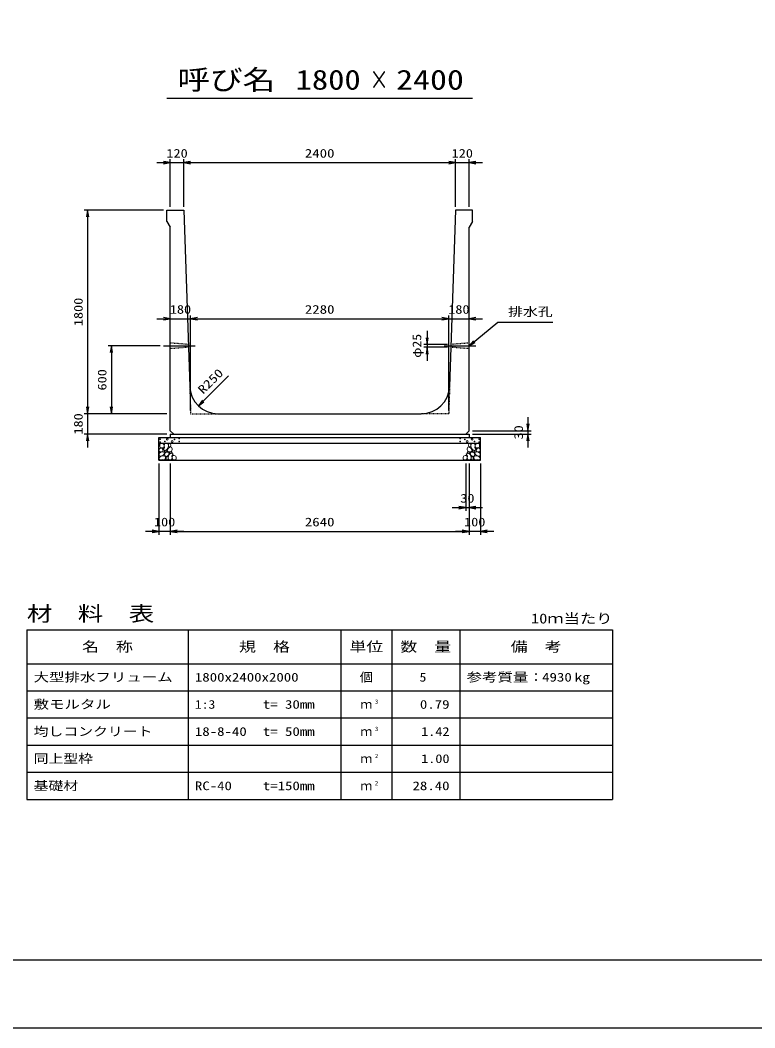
# Model space of a CAD drawing. Units: millimetres at full size. Extents: x 0 to 25230, y 0 to 17820.
# Drawn here: x 8469 to 14960, y 0 to 8910 of the extents above; entities that cross this region are included whole.
import ezdxf
from ezdxf.enums import TextEntityAlignment as Align

# ---------------------------------------------------------------- set-up
doc = ezdxf.new("R2010")
doc.units = ezdxf.units.MM
doc.linetypes.add('CHAIN', pattern=[18.5, 12, -1.5, 3.5, -1.5])
doc.linetypes.add('DASHED_SPACED', pattern=[12, 6, -6])
for name, color, linetype, lineweight in [('0_2', 7, 'Continuous', 25), ('D-BMK', 2, 'CHAIN', 25), ('D-DCR-HCHn', 4, 'Continuous', 9), ('D-MTR-FRAM', 7, 'Continuous', 25), ('D-MTR-LINE', 7, 'Continuous', 25), ('D-STR-DIM', 7, 'Continuous', 25), ('D-STR-STRn', 1, 'Continuous', 25), ('D-TTL', 2, 'Continuous', 25), ('D-TTL-TXT', 7, 'Continuous', 25)]:
    doc.layers.add(name, color=color, linetype=linetype, lineweight=lineweight)
doc.layers.add('D-MTR', color=7, linetype='Continuous')
doc.layers.add('D-MTR-TXT', color=7, linetype='Continuous')
doc.styles.add('ＭＳ ゴシック', font='')
doc.styles.get('ＭＳ ゴシック').set_extended_font_data('MS Gothic')

# ---------------------------------------------------------------- blocks, each defined once
blk = doc.blocks.new('open_arrow')
at = {"color": 0, "linetype": 'Continuous', "lineweight": -2}
blk.add_lwpolyline([(7.5, 1.25), (0, 0), (7.5, -1.25)], dxfattribs=at)

msp = doc.modelspace()

# ---------------------------------------------------------------- linework, layer by layer
at = {"layer": '0_2'}
for p, q in [((9705, 6030), (9245, 6030)), ((9275, 6030), (9275, 5430)), ((9765, 5430), (9245, 5430))]:
    msp.add_line(p, q, dxfattribs=at)
at = {"layer": 'D-BMK'}
for p, q in [((9735, 6030), (10015, 6030)), ((12215, 6030), (12495, 6030))]:
    msp.add_line(p, q, dxfattribs=at)
at = {"layer": 'D-DCR-HCHn'}
for points in [[(9700.46, 5120.356), (9695.26, 5104.753), (9702.194, 5094.352), (9719.53, 5092.618), (9731.366, 5097.699), (9726.464, 5109.954), (9729.932, 5116.889), (9722.997, 5123.823), (9712.596, 5127.29)], [(9733.366, 5062.757), (9746.208, 5082.019), (9744.603, 5086.834), (9726.946, 5091.65), (9710.894, 5090.045), (9699.658, 5080.414), (9698.052, 5069.177), (9699.658, 5057.941), (9712.499, 5054.731)], [(9733.399, 5163.696), (9717.796, 5167.163), (9703.928, 5160.228), (9702.194, 5144.626), (9705.661, 5132.491), (9722.997, 5127.29), (9735.132, 5127.29), (9740.333, 5135.958), (9740.333, 5155.028)], [(9747.267, 5165.429), (9742.067, 5149.827), (9743.8, 5132.491), (9731.665, 5113.421), (9747.267, 5104.753), (9764.603, 5113.421), (9775.005, 5127.29), (9778.472, 5149.827), (9775.005, 5161.962), (9764.603, 5167.163)], [(9750.735, 5104.753), (9742.067, 5097.819), (9745.534, 5092.618), (9757.669, 5092.618), (9762.87, 5094.352), (9766.337, 5101.286), (9761.136, 5106.487)], [(9778.311, 5062.757), (9786.337, 5082.019), (9779.916, 5090.045), (9760.654, 5090.045), (9752.628, 5086.834), (9744.603, 5075.598), (9744.603, 5065.967), (9752.628, 5053.125), (9762.259, 5051.52)], [(9776.739, 5123.823), (9768.071, 5103.02), (9775.005, 5094.352), (9795.808, 5094.352), (9804.476, 5097.819), (9813.144, 5109.954), (9813.144, 5120.356), (9804.476, 5134.224), (9794.074, 5135.958)], [(9805.599, 5024.232), (9810.415, 5038.679), (9808.81, 5054.731), (9820.046, 5072.388), (9805.599, 5080.414), (9789.548, 5072.388), (9779.916, 5059.546), (9776.706, 5038.679), (9779.916, 5027.443), (9789.548, 5022.627)], [(9780.206, 5161.962), (9780.206, 5141.159), (9788.874, 5135.958), (9797.542, 5141.159), (9799.275, 5153.294), (9797.542, 5163.696), (9785.407, 5167.163)], [(9802.389, 5080.414), (9810.415, 5086.834), (9807.204, 5091.65), (9795.968, 5091.65), (9791.153, 5090.045), (9787.942, 5083.624), (9792.758, 5078.808)], [(12424.401, 5024.232), (12419.585, 5038.679), (12421.19, 5054.731), (12409.954, 5072.388), (12424.401, 5080.414), (12440.452, 5072.388), (12450.084, 5059.546), (12453.294, 5038.679), (12450.084, 5027.443), (12440.452, 5022.627)], [(12453.261, 5123.823), (12461.929, 5103.02), (12454.995, 5094.352), (12434.192, 5094.352), (12425.524, 5097.819), (12416.856, 5109.954), (12416.856, 5120.356), (12425.524, 5134.224), (12435.926, 5135.958)], [(12427.611, 5080.414), (12419.585, 5086.834), (12422.796, 5091.65), (12434.032, 5091.65), (12438.847, 5090.045), (12442.058, 5083.624), (12437.242, 5078.808)], [(12449.794, 5161.962), (12449.794, 5141.159), (12441.126, 5135.958), (12432.458, 5141.159), (12430.725, 5153.294), (12432.458, 5163.696), (12444.593, 5167.163)], [(12451.689, 5062.757), (12443.663, 5082.019), (12450.084, 5090.045), (12469.346, 5090.045), (12477.372, 5086.834), (12485.397, 5075.598), (12485.397, 5065.967), (12477.372, 5053.125), (12467.741, 5051.52)], [(12482.733, 5165.429), (12487.933, 5149.827), (12486.2, 5132.491), (12498.335, 5113.421), (12482.733, 5104.753), (12465.397, 5113.421), (12454.995, 5127.29), (12451.528, 5149.827), (12454.995, 5161.962), (12465.397, 5167.163)], [(12479.265, 5104.753), (12487.933, 5097.819), (12484.466, 5092.618), (12472.331, 5092.618), (12467.13, 5094.352), (12463.663, 5101.286), (12468.864, 5106.487)], [(12496.634, 5062.757), (12483.792, 5082.019), (12485.397, 5086.834), (12503.054, 5091.65), (12519.106, 5090.045), (12530.342, 5080.414), (12531.948, 5069.177), (12530.342, 5057.941), (12517.501, 5054.731)], [(12496.601, 5163.696), (12512.204, 5167.163), (12526.072, 5160.228), (12527.806, 5144.626), (12524.339, 5132.491), (12507.003, 5127.29), (12494.868, 5127.29), (12489.667, 5135.958), (12489.667, 5155.028)], [(12529.54, 5120.356), (12534.74, 5104.753), (12527.806, 5094.352), (12510.47, 5092.618), (12498.634, 5097.699), (12503.536, 5109.954), (12500.068, 5116.889), (12507.003, 5123.823), (12517.404, 5127.29)], [(9739.787, 5022.627), (9751.023, 5027.443), (9754.234, 5043.494), (9747.813, 5054.731), (9736.577, 5057.941), (9722.13, 5056.336), (9706.078, 5049.915), (9698.052, 5040.284), (9698.052, 5029.048), (9702.868, 5022.627), (9722.13, 5024.232)], [(9775.101, 5027.443), (9775.101, 5046.705), (9767.075, 5051.52), (9759.049, 5046.705), (9757.444, 5035.469), (9759.049, 5025.837), (9770.285, 5022.627)], [(9818.441, 5025.837), (9832.887, 5022.627), (9845.729, 5029.048), (9847.334, 5043.494), (9844.124, 5054.731), (9828.072, 5059.546), (9816.836, 5059.546), (9812.02, 5051.52), (9812.02, 5033.863)], [(12411.559, 5025.837), (12397.113, 5022.627), (12384.271, 5029.048), (12382.666, 5043.494), (12385.876, 5054.731), (12401.928, 5059.546), (12413.164, 5059.546), (12417.98, 5051.52), (12417.98, 5033.863)], [(12454.899, 5027.443), (12454.899, 5046.705), (12462.925, 5051.52), (12470.951, 5046.705), (12472.556, 5035.469), (12470.951, 5025.837), (12459.715, 5022.627)], [(12490.213, 5022.627), (12478.977, 5027.443), (12475.766, 5043.494), (12482.187, 5054.731), (12493.423, 5057.941), (12507.87, 5056.336), (12523.922, 5049.915), (12531.948, 5040.284), (12531.948, 5029.048), (12527.132, 5022.627), (12507.87, 5024.232)]]:
    msp.add_lwpolyline(points, close=True, dxfattribs=at)
for centre, radius in [((9705.727, 5203.955), 3), ((9706.869, 5178.91), 3), ((9747.292, 5185.752), 3), ((9768.336, 5203.955), 7.5), ((9811.664, 5184.961), 7.5), ((9832.708, 5203.164), 3), ((9873.131, 5210.006), 3), ((9874.273, 5184.961), 3), ((12355.727, 5184.961), 3), ((12356.869, 5210.006), 3), ((12397.292, 5203.164), 3), ((12418.336, 5184.961), 7.5), ((12461.664, 5203.955), 7.5), ((12482.708, 5185.752), 3), ((12523.131, 5178.91), 3), ((12524.273, 5203.955), 3)]:
    msp.add_circle(centre, radius, dxfattribs=at)
at = {"layer": 'D-MTR-FRAM'}
for p, q in [((8527.5, 3520), (13702.5, 3520)), ((8527.5, 3520), (8527.5, 2020)), ((13702.5, 3520), (13702.5, 2020)), ((8527.5, 2020), (13702.5, 2020))]:
    msp.add_line(p, q, dxfattribs=at)
at = {"layer": 'D-MTR-LINE'}
for p, q in [((9952.5, 3520), (9952.5, 2020)), ((11302.5, 3520), (11302.5, 2020)), ((11752.5, 3520), (11752.5, 2020)), ((12352.5, 3520), (12352.5, 2020)), ((8527.5, 3220), (13702.5, 3220)), ((8527.5, 2980), (13702.5, 2980)), ((8527.5, 2740), (13702.5, 2740)), ((8527.5, 2500), (13702.5, 2500)), ((8527.5, 2260), (13702.5, 2260))]:
    msp.add_line(p, q, dxfattribs=at)
at = {"layer": 'D-STR-DIM'}
for p, q in [((9795, 7260), (9795, 7680)), ((9915, 7260), (9915, 7680)), ((9915, 7260), (9915, 7680)), ((12315, 7260), (12315, 7680)), ((12315, 7260), (12315, 7680)), ((12435, 7260), (12435, 7680)), ((9675, 7650), (10035, 7650)), ((9915, 7650), (12315, 7650)), ((12195, 7650), (12555, 7650)), ((9735, 7230), (9035, 7230)), ((9065, 7230), (9065, 5430)), ((9675, 6270), (10095, 6270)), ((9975, 5460), (9975, 6300)), ((9975, 5460), (9975, 6300)), ((9975, 6270), (12255, 6270)), ((12135, 6270), (12555, 6270)), ((12255, 5460), (12255, 6300)), ((12255, 5460), (12255, 6300)), ((12065, 6162.5), (12065, 5897.5)), ((12245.417, 6042.5), (12035, 6042.5)), ((12244.583, 6017.5), (12035, 6017.5)), ((10042.998, 5500.303), (10308.163, 5765.468)), ((9065, 5550), (9065, 5130)), ((9765, 5430), (9035, 5430)), ((9765, 5430), (9035, 5430)), ((12955, 5400), (12955, 5130)), ((12465, 5280), (12985, 5280)), ((9765, 5250), (9035, 5250)), ((12465, 5250), (12985, 5250)), ((9695, 4990), (9695, 4360)), ((9795, 4990), (9795, 4360)), ((9795, 4990), (9795, 4360)), ((12405, 4990), (12405, 4570)), ((12435, 4990), (12435, 4360)), ((12435, 4990), (12435, 4360)), ((12435, 4990), (12435, 4570)), ((12535, 4990), (12535, 4360)), ((12285, 4600), (12555, 4600)), ((9915, 4390), (9575, 4390)), ((9795, 4390), (12435, 4390)), ((12655, 4390), (12315, 4390))]:
    msp.add_line(p, q, dxfattribs=at)
msp.add_lwpolyline([(12435, 6030), (12690, 6240), (12750, 6240), (13174.416, 6240)], dxfattribs=at)
at = {"layer": 'D-STR-STRn'}
for p, q in [((9765, 7230), (9915, 7230)), ((9765, 7130), (9765, 7230)), ((9915, 7230), (9966.944, 5671.671)), ((12315, 7230), (12263.056, 5671.671)), ((12465, 7230), (12315, 7230)), ((12465, 7130), (12465, 7230)), ((9765, 7130), (9795, 7080)), ((12465, 7130), (12435, 7080)), ((9795, 5280), (9795, 7080)), ((12435, 5280), (12435, 7080)), ((10216.806, 5430), (12013.194, 5430)), ((9795, 5280), (9825, 5250)), ((12435, 5280), (12405, 5250)), ((9695, 5020), (9695, 5220)), ((9695, 5220), (12535, 5220)), ((9695, 5170), (12535, 5170)), ((9795, 5250), (12435, 5250)), ((9795, 5250), (9795, 5220)), ((12435, 5250), (12435, 5220)), ((12535, 5020), (12535, 5220)), ((9695, 5020), (12535, 5020))]:
    msp.add_line(p, q, dxfattribs=at)
at = {"layer": 'D-STR-STRn', "color": 2, "linetype": 'DASHED_SPACED'}
for p, q in [((9954.583, 6042.5), (9795, 6055)), ((9955.417, 6017.5), (9795, 6005)), ((12435, 6005), (12274.583, 6017.5)), ((12435, 6055), (12275.417, 6042.5)), ((9966.944, 5671.671), (9975, 5430)), ((12263.056, 5671.671), (12255, 5430)), ((9975, 5430), (10216.806, 5430)), ((12255, 5430), (12013.194, 5430))]:
    msp.add_line(p, q, dxfattribs=at)
at = {"layer": 'D-STR-STRn'}
for centre, start, end in [((10216.806, 5680), 181.90915, 270), ((12013.194, 5680), 270, 358.09085)]:
    msp.add_arc(centre, 250, start, end, dxfattribs=at)
at = {"layer": 'D-TTL'}
for points in [[(0, 0), (25230, 0), (25230, 17820), (0, 17820)], [(600, 600), (24630, 600), (24630, 17220), (600, 17220)]]:
    msp.add_lwpolyline(points, close=True, dxfattribs=at)
at = {"layer": 'D-TTL-TXT'}
msp.add_line((9765, 8220), (12465, 8220), dxfattribs=at)

# ---------------------------------------------------------------- block references
at = {"layer": '0_2', "xscale": 8, "yscale": 8}
for p, rotation in [((9275, 6030), 270), ((9275, 5430), 90)]:
    msp.add_blockref('open_arrow', p, dxfattribs=dict(at, rotation=rotation))
at = {"layer": 'D-STR-DIM', "xscale": 8, "yscale": 8}
for p, rotation in [((9795, 7650), 180), ((12315, 7650), 180), ((12315, 7650), 180), ((9065, 7230), 270), ((9795, 6270), 180), ((12255, 6270), 180), ((12255, 6270), 180), ((12065, 6042.5), 90), ((12435, 6030), 39.5), ((12065, 6017.5), 270), ((10042.998, 5500.303), 45), ((9065, 5430), 90), ((9065, 5430), 90), ((12955, 5280), 90), ((9065, 5250), 270), ((12955, 5250), 270), ((12405, 4600), 180), ((9695, 4390), 180), ((12435, 4390), 180), ((12435, 4390), 180)]:
    msp.add_blockref('open_arrow', p, dxfattribs=dict(at, rotation=rotation))
for p in [(9915, 7650), (9915, 7650), (12435, 7650), (9975, 6270), (9975, 6270), (12435, 6270), (12435, 4600), (9795, 4390), (9795, 4390), (12535, 4390)]:
    msp.add_blockref('open_arrow', p, dxfattribs=at)

# ---------------------------------------------------------------- texts
at = {"layer": '0_2', "style": 'ＭＳ ゴシック', "width": 1.2}
msp.add_text('600', height=76.98, rotation=90, dxfattribs=at).set_placement((9192.5, 5730), align=Align.MIDDLE_CENTER)
at = {"layer": 'D-MTR', "style": 'ＭＳ ゴシック', "width": 1.25}
msp.add_text('材\u3000料\u3000表', height=132, dxfattribs=at).set_placement((8527.5, 3556), align=Align.BOTTOM_LEFT)
at = {"layer": 'D-MTR', "style": 'ＭＳ ゴシック', "width": 1.2}
msp.add_text('10ｍ当たり', height=87.98, dxfattribs=at).set_placement((13702.5, 3549), align=Align.BOTTOM_RIGHT)
at = {"layer": 'D-MTR-TXT', "style": 'ＭＳ ゴシック'}
for s, height, width, p in [('名\u3000称', 87.98, 1.25, (9240, 3370)), ('規\u3000格', 87.98, 1.25, (10627.5, 3370)), ('単位', 87.98, 1.25, (11527.5, 3370)), ('数\u3000量', 87.98, 1.25, (12052.5, 3370)), ('備\u3000考', 87.98, 1.25, (13027.5, 3370)), ('個', 76.98, 1.1, (11527.5, 3100))]:
    msp.add_text(s, height=height, dxfattribs=dict(at, width=width)).set_placement(p, align=Align.MIDDLE_CENTER)
for s, width, p in [('大型排水フリューム', 1.3, (8587.5, 3100)), ('1800x2400x2000', 1.25, (10012.5, 3100)), ('参考質量：    kg', 1.3, (12412.5, 3100)), ('敷モルタル', 1.3, (8587.5, 2860)), ('1:3', 1.15, (10012.5, 2860)), ('t= 30mm', 1.25, (10612.5, 2860)), ('均しコンクリート', 1.25, (8587.5, 2620)), ('18-8-40', 1.25, (10012.5, 2620)), ('t= 50mm', 1.25, (10612.5, 2620)), ('同上型枠', 1.25, (8587.5, 2380)), ('基礎材', 1.25, (8587.5, 2140)), ('RC-40', 1.25, (10012.5, 2140)), ('t=150mm', 1.25, (10612.5, 2140))]:
    msp.add_text(s, height=76.98, dxfattribs=dict(at, width=width)).set_placement(p, align=Align.MIDDLE_LEFT)
for s, width, p in [('5', 1.15, (12057.83, 3100)), ('4930', 1.25, (13342.5, 3100)), ('0.79', 1.25, (12262.5, 2860)), ('1.42', 1.2, (12262.5, 2620)), ('1.00', 1.2, (12262.5, 2380)), ('28.40', 1.25, (12262.5, 2140))]:
    msp.add_text(s, height=76.98, dxfattribs=dict(at, width=width)).set_placement(p, align=Align.MIDDLE_RIGHT)
for p in [(11527.5, 2860), (11527.5, 2620), (11527.5, 2380), (11527.5, 2140)]:
    msp.add_text('ｍ', height=76.98, dxfattribs=at).set_placement(p, align=Align.MIDDLE_CENTER)
at = {"layer": 'D-MTR-TXT', "style": 'ＭＳ ゴシック', "width": 1.15}
for s, p in [('3', (11602.5, 2853)), ('3', (11602.5, 2613)), ('2', (11602.5, 2373)), ('2', (11602.5, 2133))]:
    msp.add_text(s, height=38.49, dxfattribs=at).set_placement(p, align=Align.BOTTOM_LEFT)
at = {"layer": 'D-STR-DIM', "style": 'ＭＳ ゴシック'}
for s, width, p in [('120', 1.2, (9855, 7732.5)), ('2400', 1.25, (11115, 7732.5)), ('120', 1.2, (12375, 7732.5)), ('180', 1.2, (9885, 6352.5)), ('2280', 1.25, (11115, 6352.5)), ('180', 1.2, (12345, 6352.5)), ('30', 1.2, (12420, 4682.5)), ('100', 1.2, (9745, 4472.5)), ('2640', 1.25, (11115, 4472.5)), ('100', 1.2, (12485, 4472.5))]:
    msp.add_text(s, height=76.98, dxfattribs=dict(at, width=width)).set_placement(p, align=Align.MIDDLE_CENTER)
for s, width, p in [('1800', 1.2, (8982.5, 6330)), ('φ25', 1.15, (11973.972, 6030)), ('180', 1.2, (8982.5, 5340)), ('30', 1.2, (12872.5, 5265))]:
    msp.add_text(s, height=76.98, rotation=90, dxfattribs=dict(at, width=width)).set_placement(p, align=Align.MIDDLE_CENTER)
at = {"layer": 'D-STR-DIM', "style": 'ＭＳ ゴシック', "width": 1.25}
msp.add_text('排水孔', height=76.98, dxfattribs=at).set_placement((12780, 6270), align=Align.BOTTOM_LEFT)
msp.add_text('R250', height=76.98, rotation=45, dxfattribs=at).set_placement((10101.408, 5581.34), align=Align.BOTTOM_LEFT)
at = {"layer": 'D-TTL-TXT', "style": 'ＭＳ ゴシック'}
for s, width, p in [('呼び名', 1.2, (10290, 8242.5)), ('1800', 1.2, (11190, 8242.5)), ('2400', 1.25, (12090, 8242.5)), ('×', 0.7, (11640, 8242.5))]:
    msp.add_text(s, height=176, dxfattribs=dict(at, width=width)).set_placement(p, align=Align.BOTTOM_CENTER)

doc.saveas('drawing.dxf')
